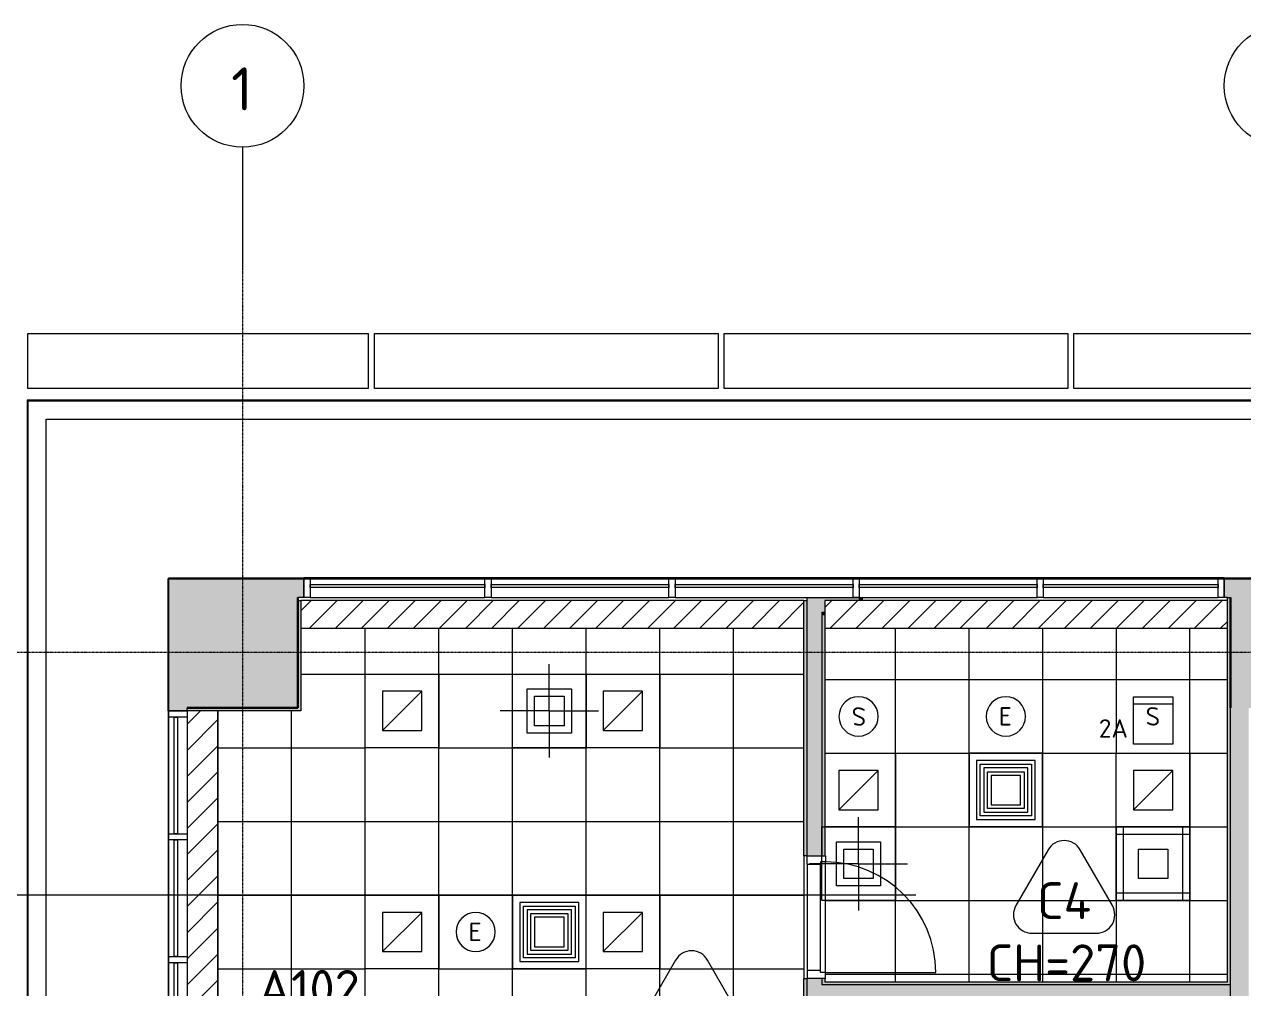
# Model space of a CAD drawing. Header units: centimetres. Extents: x -391356 to -382095, y -768 to 204275.
# Drawn here: x -390589 to -389595, y 203490 to 204275 of the extents above; entities that cross this region are included whole.
import ezdxf

# ---------------------------------------------------------------- set-up
doc = ezdxf.new("R2010")
doc.units = ezdxf.units.CM
doc.linetypes.add('虛線圓點 3_16_', pattern=[0.79375, 0.47625, -0.15875, 0, -0.15875])
for name, color, linetype, lineweight in [('一般標註', 7, 'Continuous', 5), ('共用邊緣', 7, 'Continuous', 5), ('天花板', 7, 'Continuous', 5), ('天花板標籤', 7, 'Continuous', 5), ('房間標籤', 7, 'Continuous', 5), ('柱線', 7, 'Continuous', 5), ('柱線-1', 7, '虛線圓點 3_16_', 5), ('構架_豎框', 7, 'Continuous', 5), ('樓板', 7, 'Continuous', 5), ('燈具', 7, 'Continuous', 5), ('牆', 7, 'Continuous', 5), ('空調風口', 7, 'Continuous', 5), ('結構柱-2', 7, 'Continuous', 30), ('線', 7, 'Continuous', 5), ('表面樣式', 7, 'Continuous', 5)]:
    doc.layers.add(name, color=color, linetype=linetype, lineweight=lineweight)
for name, color, linetype, lineweight, true_color in [('塗層 2 _5_-1', 7, 'Continuous', 5, 0xaaaaaa), ('帷幕板-1', 7, 'Continuous', 5, 0xeaeaea), ('帷幕牆豎框-1', 7, 'Continuous', 5, 0xeaeaea), ('建立開口', 9, 'Continuous', 5, 0x808080), ('牆-1', 7, 'Continuous', 5, 0xe4e4e4), ('結構 _1_-1', 7, 'Continuous', 9, 0xaaaaaa), ('結構柱-1', 7, 'Continuous', 5, 0xeaeaea), ('詳圖項目-3', 11, 'Continuous', 15, 0xffaaaa), ('門-1', 7, 'Continuous', 5, 0xaaaaaa), ('門-2', 7, 'Continuous', 5, 0xd4d4d4)]:
    doc.layers.add(name, color=color, linetype=linetype, lineweight=lineweight, true_color=true_color)
doc.styles.add('ISOCPEUR', font='isocpeur.ttf', dxfattribs={"height": 15})
doc.styles.add('ISOCPEUR_1', font='isocpeur.ttf', dxfattribs={"height": 35})
doc.styles.add('ISOCPEUR_2', font='isocpeur.ttf', dxfattribs={"height": 30})
pattern_1 = [(45, (0, 0), (-10.6066017, 10.6066017), [])]

# ---------------------------------------------------------------- blocks, each defined once
blk = doc.blocks.new('System Panel - 帷幕玻璃-2950901-一層天花平面圖')
at = {"layer": '帷幕板-1'}
for p, q in [((-71.25, 8), (-71.25, 10.6)), ((-71.25, 10.6), (71.25, 10.6)), ((71.25, 10.6), (71.25, 8)), ((71.25, 8), (-71.25, 8))]:
    blk.add_line(p, q, dxfattribs=at)
blk = doc.blocks.new('Rectangular Mullion - 50x150_E-2999903-一層天花平面圖')
at = {"layer": '帷幕牆豎框-1'}
for p, q in [((-389758.31, 203823.16), (-389615.81, 203823.16)), ((-389758.31, 203808.16), (-389615.81, 203808.16))]:
    blk.add_line(p, q, dxfattribs=at)
blk = doc.blocks.new('Rectangular Mullion - 50x150_E-2950701-一層天花平面圖')
at = {"layer": '帷幕牆豎框-1'}
for p, q in [((0, 0), (-5, 0)), ((-5, 0), (-5, -15)), ((0, -15), (0, 0)), ((-5, -15), (0, -15))]:
    blk.add_line(p, q, dxfattribs=at)
blk = doc.blocks.new('Rectangular Mullion - 50x150_E-2950702-一層天花平面圖')
at = {"layer": '帷幕牆豎框-1'}
for p, q in [((-5, 0), (0, 0)), ((-5, -15), (-5, 0)), ((0, 0), (0, -15)), ((0, -15), (-5, -15))]:
    blk.add_line(p, q, dxfattribs=at)
blk = doc.blocks.new('System Panel - 帷幕玻璃-2950902-一層天花平面圖')
at = {"layer": '帷幕板-1'}
for p, q in [((-72.5, 8), (-72.5, 10.6)), ((-72.5, 10.6), (72.5, 10.6)), ((72.5, 10.6), (72.5, 8)), ((72.5, 8), (-72.5, 8))]:
    blk.add_line(p, q, dxfattribs=at)
blk = doc.blocks.new('Rectangular Mullion - 50x150_E-1835049-一層天花平面圖')
at = {"layer": '帷幕牆豎框-1'}
for p, q in [((-390355.81, 203823.16), (-390213.31, 203823.16)), ((-390355.81, 203808.16), (-390213.31, 203808.16))]:
    blk.add_line(p, q, dxfattribs=at)
blk = doc.blocks.new('Rectangular Mullion - 50x150_E-1731089-一層天花平面圖')
at = {"layer": '帷幕牆豎框-1'}
for p, q in [((-390208.31, 203823.16), (-390063.31, 203823.16)), ((-390208.31, 203808.16), (-390063.31, 203808.16))]:
    blk.add_line(p, q, dxfattribs=at)
blk = doc.blocks.new('Rectangular Mullion - 50x150_E-V1-一層天花平面圖')
at = {"layer": '帷幕牆豎框-1'}
for p, q in [((-390058.31, 203823.16), (-389913.31, 203823.16)), ((-390058.31, 203808.16), (-389950.81, 203808.16))]:
    blk.add_line(p, q, dxfattribs=at)
blk = doc.blocks.new('Rectangular Mullion - 50x150_E-2950698-一層天花平面圖')
at = {"layer": '帷幕牆豎框-1'}
for p, q in [((2.5, 0), (-2.5, 0)), ((-2.5, 0), (-2.5, -15)), ((2.5, -15), (2.5, 0)), ((-2.5, -15), (2.5, -15))]:
    blk.add_line(p, q, dxfattribs=at)
blk = doc.blocks.new('Rectangular Mullion - 50x150_E-V2-一層天花平面圖')
at = {"layer": '帷幕牆豎框-1'}
for p, q in [((-389908.31, 203823.16), (-389763.31, 203823.16)), ((-389905.81, 203808.16), (-389763.31, 203808.16))]:
    blk.add_line(p, q, dxfattribs=at)
blk = doc.blocks.new('Rectangular Mullion - 50x150_E-4254847-一層天花平面圖')
at = {"layer": '帷幕牆豎框-1'}
blk.add_line((-390470.81, 203615.66), (-390470.81, 203710.66), dxfattribs=at)
blk = doc.blocks.new('Rectangular Mullion - 50x150_E-V3-一層天花平面圖')
at = {"layer": '帷幕牆豎框-1'}
for p, q in [((-5, 0), (-5, -15)), ((0, -15), (0, 0)), ((-5, -15), (0, -15))]:
    blk.add_line(p, q, dxfattribs=at)
blk = doc.blocks.new('通用門_單開 - DW1_H230xW100-2780541-一層天花平面圖')
at = {"layer": '構架_豎框'}
for p, q in [((-50, 12), (-50, 27)), ((-43, 27), (-50, 27)), ((-43, 27), (-43, 16)), ((43, 27), (-43, 27)), ((43, 16), (43, 27)), ((43, 27), (50, 27)), ((50, 27), (50, 12)), ((-50, 12), (-45, 12)), ((-45, 16), (-43, 16)), ((-45, 12), (-45, 16)), ((-45, 12), (45, 12)), ((-43, 16), (43, 16)), ((45, 16), (43, 16)), ((45, 12), (45, 16)), ((50, 12), (45, 12))]:
    blk.add_line(p, q, dxfattribs=at)
blk = doc.blocks.new('G_門扇_玻璃門 - 10-3664493-一層天花平面圖')
at = {"layer": '建立開口'}
blk.add_line((0, -4), (0, -94), dxfattribs=at)
blk.add_arc((0, -4), 90, 270, 0, dxfattribs=at)
blk = doc.blocks.new('L5 方型T-bar遮罩燈 - L5 方型T-bar遮罩燈-2232849-一層天花平面圖')
at = {"layer": '燈具'}
for p, q in [((30, 30), (-30, 30)), ((-30, 30), (-30, -30)), ((30, -30), (30, 30)), ((-16, 16), (16, -16)), ((-16, -16), (-16, 16)), ((-16, 16), (16, 16)), ((16, 16), (16, -16)), ((16, -16), (-16, -16)), ((-30, -30), (30, -30))]:
    blk.add_line(p, q, dxfattribs=at)
blk = doc.blocks.new('L5 方型T-bar遮罩燈 - L5 方型T-bar遮罩燈-V11-一層天花平面圖')
at = {"layer": '燈具'}
for p, q in [((30, 30), (-27.5, 30)), ((30, -30), (30, 30)), ((-16, 16), (16, -16)), ((-16, -16), (-16, 16)), ((-16, 16), (16, 16)), ((16, 16), (16, -16)), ((16, -16), (-16, -16)), ((-27.5, -30), (30, -30))]:
    blk.add_line(p, q, dxfattribs=at)
blk = doc.blocks.new('System Panel - 帷幕玻璃-4254856-一層天花平面圖')
at = {"layer": '帷幕板-1'}
for p, q in [((-47.5, 8), (-47.5, 10.6)), ((-47.5, 10.6), (47.5, 10.6)), ((47.5, 10.6), (47.5, 8)), ((47.5, 8), (-47.5, 8))]:
    blk.add_line(p, q, dxfattribs=at)
blk = doc.blocks.new('Rectangular Mullion - 50x150_E-V5-一層天花平面圖')
at = {"layer": '帷幕牆豎框-1'}
for p, q in [((-2.5, 0), (-2.5, -15)), ((2.5, -15), (2.5, 0)), ((-2.5, -15), (2.5, -15))]:
    blk.add_line(p, q, dxfattribs=at)
blk = doc.blocks.new('AC_明架方形出風口 - 出風口-4030380-一層天花平面圖')
at = {"layer": '空調風口'}
for p, q in [((-30, -30), (-30, 30)), ((-30, 30), (30, 30)), ((-30, -30), (-30, 30)), ((-30, 30), (30, 30)), ((-24, 24), (-24, -24)), ((24, 24), (-24, 24)), ((-21, -21), (-21, 21)), ((-21, 21), (21, 21)), ((21, 21), (21, -21)), ((24, -24), (24, 24)), ((-18, 18), (-18, -18)), ((18, 18), (-18, 18)), ((-15, -15), (-15, 15)), ((-15, 15), (15, 15)), ((-12, 12), (-12, -12)), ((12, 12), (-12, 12)), ((12, -12), (12, 12)), ((15, 15), (15, -15)), ((18, -18), (18, 18)), ((-18, -18), (18, -18)), ((15, -15), (-15, -15)), ((-12, -12), (12, -12)), ((-24, -24), (24, -24)), ((21, -21), (-21, -21)), ((30, -30), (-30, -30)), ((30, -30), (-30, -30))]:
    blk.add_line(p, q, dxfattribs=at)
blk = doc.blocks.new('AC_明架方形出風口 - 出風口-V38-一層天花平面圖')
at = {"layer": '空調風口'}
for p, q in [((-30, -30), (-30, 30)), ((-30, 30), (30, 30)), ((-30, -30), (-30, 30)), ((-30, 30), (30, 30)), ((30, 30), (30, -30)), ((30, 30), (30, -30)), ((-24, 24), (-24, -24)), ((24, 24), (-24, 24)), ((-21, -21), (-21, 21)), ((-21, 21), (21, 21)), ((21, 21), (21, -21)), ((24, -24), (24, 24)), ((-18, 18), (-18, -18)), ((18, 18), (-18, 18)), ((-15, -15), (-15, 15)), ((-15, 15), (15, 15)), ((-12, 12), (-12, -12)), ((12, 12), (-12, 12)), ((12, -12), (12, 12)), ((15, 15), (15, -15)), ((18, -18), (18, 18)), ((-18, -18), (18, -18)), ((15, -15), (-15, -15)), ((-12, -12), (12, -12)), ((-24, -24), (24, -24)), ((21, -21), (-21, -21)), ((30, -30), (-30, -30)), ((30, -30), (-30, -30))]:
    blk.add_line(p, q, dxfattribs=at)
blk = doc.blocks.new('柱線 - 柱心線標頭-214972-一層天花平面圖')
at = {"layer": '柱線'}
blk.add_circle((0, 0), 0.5, dxfattribs=at)
blk = doc.blocks.new('TAG_Ceiling - 天花標籤_有標高程_-1160456-一層天花平面圖')
at = {"layer": '天花板標籤'}
for p, q in [((-0.1299, 0.68), (-0.3926, 0.225)), ((0.3926, 0.225), (0.1299, 0.68)), ((-0.2627, 0), (0.2627, 0))]:
    blk.add_line(p, q, dxfattribs=at)
for centre, start, end in [((0, 0.605), 30, 150), ((-0.2627, 0.15), 150, 270), ((0.2627, 0.15), 270, 30)]:
    blk.add_arc(centre, 0.15, start, end, dxfattribs=at)

msp = doc.modelspace()

# ---------------------------------------------------------------- hatches: boundary and pattern name
at = {"layer": '牆-1'}
for points in [[(-390470.81, 203718.16), (-390470.81, 203823.41), (-390471.31, 203823.41), (-390471.31, 203718.16)], [(-390455.81, 203715.66), (-390455.81, 203808.16), (-390470.81, 203808.16), (-390470.81, 203715.66)], [(-389936.31, 203796.16), (-389936.31, 203805.66), (-389908.31, 203805.66), (-389908.31, 203808.16), (-389938.81, 203808.16), (-389938.81, 203796.16), (-389938.65, 203796.16)], [(-389905.81, 203805.66), (-389905.81, 203808.16), (-389908.31, 203808.16), (-389908.31, 203805.66)], [(-389605.81, 203495.16), (-389605.81, 203808.16), (-389608.31, 203808.16), (-389608.31, 203495.16), (-389606.31, 203495.16)], [(-390365.81, 203718.16), (-390363.31, 203718.23), (-390363.31, 203805.66), (-390365.81, 203805.66), (-390365.81, 203718.86)], [(-389938.65, 203793.66), (-389936.31, 203793.66), (-389936.31, 203796.16), (-389938.81, 203796.16), (-389938.78, 203793.66)], [(-390430.81, 203715.66), (-390363.31, 203715.66), (-390363.31, 203718.16), (-390455.81, 203718.16), (-390455.81, 203715.66), (-390435.81, 203715.66)], [(-389590.81, 202793.16), (-389590.81, 203718.16), (-389605.81, 203718.16), (-389605.81, 202793.16)], [(-389613.31, 203480.66), (-389605.81, 203480.66), (-389605.81, 203492.66), (-389938.81, 203492.66), (-389938.81, 203480.66), (-389638.81, 203480.66)], [(-389609.73, 203492.66), (-389605.81, 203492.66), (-389605.81, 203495.16), (-389936.31, 203495.16), (-389936.31, 203492.66), (-389674.05, 203492.66)]]:
    msp.add_hatch(color=256, dxfattribs=at).paths.add_polyline_path(points)
h = msp.add_hatch(color=256, dxfattribs=at)
h.paths.add_polyline_path([(-387750.81, 203823.66), (-387750.31, 203823.66), (-387750.31, 203824.16), (-387865.81, 203824.16), (-387865.81, 203823.66), (-387764.2, 203823.66)])
h.paths.add_polyline_path([(-390455.81, 203823.66), (-390360.81, 203823.66), (-390360.81, 203824.16), (-390470.81, 203824.16), (-390470.81, 203823.66)])
h.paths.add_polyline_path([(-389590.81, 203823.66), (-389460.31, 203823.66), (-389460.31, 203824.16), (-389610.81, 203824.16), (-389610.81, 203823.66), (-389605.81, 203823.66)])
h.paths.add_polyline_path([(-388095.09, 203823.66), (-387970.81, 203823.66), (-387970.81, 203824.16), (-388408.31, 203824.16), (-388408.31, 203823.66), (-388122.37, 203823.66)])
h.paths.add_polyline_path([(-388608.31, 203823.66), (-388608.31, 203824.16), (-388710.31, 203824.16), (-388710.31, 203823.66), (-388615.81, 203823.66)])
h = msp.add_hatch(color=256, dxfattribs=at)
h.paths.add_polyline_path([(-387764.26, 203808.16), (-387750.81, 203808.16), (-387750.81, 203823.16), (-387865.81, 203823.16), (-387865.81, 203808.16), (-387765.81, 203808.16)])
h.paths.add_polyline_path([(-388705.81, 203808.16), (-388608.31, 203808.16), (-388608.31, 203823.16), (-388710.31, 203823.16), (-388710.31, 203808.16), (-388708.31, 203808.16)])
h.paths.add_polyline_path([(-390455.81, 203808.16), (-390360.81, 203808.16), (-390360.81, 203823.16), (-390470.81, 203823.16), (-390470.81, 203808.16)])
h.paths.add_polyline_path([(-389590.81, 203808.16), (-389460.31, 203808.16), (-389460.31, 203823.16), (-389610.81, 203823.16), (-389610.81, 203808.16), (-389605.81, 203808.16)])
h.paths.add_polyline_path([(-388122.37, 203808.16), (-387965.81, 203808.16), (-387965.81, 203823.16), (-388408.31, 203823.16), (-388408.31, 203808.16), (-388125.64, 203808.16)])
h = msp.add_hatch(color=256, dxfattribs=at)
h.paths.add_polyline_path([(-389950.81, 203201.21), (-389938.81, 203201.21), (-389938.81, 203209.21), (-389950.81, 203209.21), (-389950.81, 203205.45)])
h.paths.add_polyline_path([(-389938.81, 203309.21), (-389938.81, 203497.66), (-389950.81, 203497.66), (-389950.81, 203309.21), (-389939.81, 203309.21)])
h.paths.add_polyline_path([(-389938.81, 203597.66), (-389938.81, 203808.16), (-389950.81, 203808.16), (-389950.81, 203597.66), (-389939.81, 203597.66)])
h = msp.add_hatch(color=256, dxfattribs=at)
h.paths.add_polyline_path([(-389952.06, 202989.16), (-389950.81, 202989.16), (-389950.81, 203084.21), (-389953.31, 203084.21), (-389953.31, 202989.16)])
h.paths.add_polyline_path([(-389953.31, 203184.21), (-389950.81, 203184.21), (-389950.81, 203209.21), (-389953.31, 203209.21), (-389953.31, 203185.35)])
h.paths.add_polyline_path([(-389953.31, 203309.21), (-389950.81, 203309.21), (-389950.81, 203497.66), (-389953.31, 203497.66), (-389953.31, 203345.47)])
h.paths.add_polyline_path([(-389953.31, 203597.66), (-389950.81, 203597.66), (-389950.81, 203805.66), (-389953.31, 203805.66), (-389953.31, 203625.51)])
h = msp.add_hatch(color=256, dxfattribs=at)
h.paths.add_polyline_path([(-389938.81, 203492.66), (-389936.31, 203492.66), (-389936.31, 203497.66), (-389938.81, 203497.66)])
h.paths.add_polyline_path([(-389937.56, 203597.66), (-389936.31, 203597.66), (-389936.31, 203793.66), (-389938.81, 203793.66), (-389938.81, 203597.66)])
h = msp.add_hatch(color=256, dxfattribs=at)
h.paths.add_polyline_path([(-390471.31, 200702.4), (-390470.81, 200702.4), (-390470.81, 200810.66), (-390471.31, 200810.66), (-390471.31, 200702.66)])
h.paths.add_polyline_path([(-390471.31, 201715.66), (-390470.81, 201715.66), (-390470.81, 201808.16), (-390471.31, 201808.16), (-390471.31, 201718.16)])
h.paths.add_polyline_path([(-390471.31, 202702.41), (-390470.81, 202702.41), (-390470.81, 202810.66), (-390471.31, 202810.66), (-390471.31, 202702.41)])
h.paths.add_polyline_path([(-390471.31, 203715.66), (-390470.81, 203715.66), (-390470.81, 203718.16), (-390471.31, 203718.16), (-390471.31, 203716.91)])
at = {"layer": '結構柱-1'}
for points in [[(-390365.81, 203718.16), (-390365.81, 203808.16), (-390455.81, 203808.16), (-390455.81, 203718.16), (-390385.81, 203718.16)], [(-389515.81, 203718.16), (-389515.81, 203808.16), (-389605.81, 203808.16), (-389605.81, 203718.16), (-389525.81, 203718.16)]]:
    msp.add_hatch(color=256, dxfattribs=at).paths.add_polyline_path(points)
at = {"layer": '表面樣式'}
h = msp.add_hatch(dxfattribs=at)
h.set_pattern_fill('FP_7', color=256, style=0, pattern_type=2)
h.set_pattern_definition([(90, (-390070.807, 203265.66), (60, -4e-15), []), (0, (-390070.807, 203265.66), (0, -60), [])])
h.paths.add_polyline_path([(-389912.89, 202720.66), (-389608.31, 202720.66), (-389608.31, 202986.66), (-389953.31, 202986.66), (-389953.31, 203783.16), (-390363.31, 203783.16), (-390363.31, 203715.66), (-390430.81, 203715.66), (-390430.81, 202810.66), (-390363.31, 202810.66), (-390363.31, 202720.66), (-390228.31, 202720.66), (-390228.31, 202721.16), (-390043.31, 202721.16), (-390043.31, 202720.66), (-389955.81, 202720.66)])
h.paths.add_polyline_path([(-389950.81, 202785.66), (-389950.81, 202845.66), (-389890.81, 202845.66), (-389890.81, 202785.66), (-389912.89, 202785.66)])
h.paths.add_polyline_path([(-389710.81, 202785.66), (-389770.81, 202785.66), (-389770.81, 202845.66), (-389710.81, 202845.66), (-389710.81, 202788.16)])
h.paths.add_polyline_path([(-390310.81, 202785.66), (-390310.81, 202845.66), (-390250.81, 202845.66), (-390250.81, 202785.66), (-390270.99, 202785.66)])
h.paths.add_polyline_path([(-390070.81, 202785.66), (-390130.81, 202785.66), (-390130.81, 202845.66), (-390070.81, 202845.66), (-390070.81, 202788.16)])
h.paths.add_polyline_path([(-389912.89, 202853.01), (-389936.81, 202853.01), (-389936.81, 202891.54), (-389904.81, 202891.54), (-389904.81, 202853.01), (-389912.47, 202853.01)])
h.paths.add_polyline_path([(-389740.81, 202859.66), (-389741.64, 202859.69), (-389743.31, 202859.86), (-389746.15, 202860.58), (-389748.76, 202861.79), (-389750.21, 202862.72), (-389751.2, 202863.5), (-389752.97, 202865.27), (-389754.23, 202866.95), (-389754.87, 202868.03), (-389755.59, 202869.54), (-389756.15, 202871.12), (-389756.67, 202873.57), (-389756.8, 202876.08), (-389756.5, 202878.74), (-389756.15, 202880.21), (-389755.59, 202881.79), (-389754.23, 202884.38), (-389752.97, 202886.05), (-389752.41, 202886.68), (-389750.21, 202888.61), (-389748.07, 202889.92), (-389746.15, 202890.75), (-389744.95, 202891.12), (-389743.31, 202891.47), (-389740.81, 202891.66), (-389739.97, 202891.64), (-389738.3, 202891.47), (-389735.47, 202890.75), (-389733.17, 202889.72), (-389731.4, 202888.61), (-389730.42, 202887.83), (-389728.64, 202886.05), (-389727.01, 202883.75), (-389726.75, 202883.3), (-389726.02, 202881.79), (-389725.47, 202880.21), (-389724.94, 202877.75), (-389724.81, 202875.24), (-389725.07, 202872.75), (-389725.47, 202871.12), (-389726.02, 202869.54), (-389727.39, 202866.95), (-389728.64, 202865.27), (-389729.2, 202864.65), (-389731.4, 202862.72), (-389733.54, 202861.41), (-389735.47, 202860.58), (-389736.67, 202860.21), (-389738.3, 202859.86), (-389739.97, 202859.69)])
h.paths.add_polyline_path([(-390310.81, 202965.66), (-390310.81, 203025.66), (-390250.81, 203025.66), (-390250.81, 202965.66), (-390270.99, 202965.66)])
h.paths.add_polyline_path([(-390070.81, 202965.66), (-390190.81, 202965.66), (-390190.81, 203025.66), (-390070.81, 203025.66), (-390070.81, 202972.08)])
h.paths.add_polyline_path([(-390130.78, 203145.63), (-390190.78, 203145.66), (-390190.78, 203205.63), (-390070.81, 203205.66), (-390070.81, 203145.66), (-390130.78, 203145.66)])
h.paths.add_polyline_path([(-390310.81, 203145.66), (-390310.81, 203205.66), (-390250.81, 203205.63), (-390250.81, 203145.66), (-390270.99, 203145.66)])
h.paths.add_polyline_path([(-390220.06, 203159.66), (-390220.89, 203159.68), (-390222.56, 203159.86), (-390225.4, 203160.58), (-390228.18, 203161.88), (-390229.46, 203162.72), (-390230.45, 203163.49), (-390232.37, 203165.46), (-390233.48, 203166.95), (-390234.12, 203168.03), (-390234.84, 203169.54), (-390235.4, 203171.12), (-390235.92, 203173.57), (-390236.05, 203176.08), (-390235.79, 203178.58), (-390235.4, 203180.21), (-390234.68, 203182.12), (-390233.48, 203184.38), (-390232.22, 203186.05), (-390231.43, 203186.9), (-390229.46, 203188.61), (-390227.32, 203189.92), (-390225.4, 203190.74), (-390224.2, 203191.12), (-390222.56, 203191.46), (-390220.06, 203191.66), (-390219.22, 203191.64), (-390217.55, 203191.46), (-390214.72, 203190.74), (-390212.09, 203189.53), (-390210.44, 203188.44), (-390209.67, 203187.83), (-390207.74, 203185.86), (-390206.3, 203183.8), (-390205.57, 203182.4), (-390205.27, 203181.78), (-390204.72, 203180.21), (-390204.19, 203177.75), (-390204.06, 203175.24), (-390204.32, 203172.75), (-390204.72, 203171.12), (-390205.57, 203168.92), (-390206.64, 203166.95), (-390207.89, 203165.27), (-390208.82, 203164.29), (-390210.65, 203162.72), (-390212.79, 203161.4), (-390214.72, 203160.58), (-390215.92, 203160.21), (-390217.55, 203159.86), (-390219.22, 203159.68)])
h.paths.add_polyline_path([(-390125.92, 203325.66), (-390190.81, 203325.66), (-390190.81, 203385.66), (-390070.81, 203385.66), (-390070.81, 203325.66)])
h.paths.add_polyline_path([(-390274.58, 203325.66), (-390310.81, 203325.66), (-390310.81, 203385.66), (-390250.81, 203385.66), (-390250.81, 203325.66), (-390270.99, 203325.66)])
h.paths.add_polyline_path([(-390204.81, 203333.01), (-390236.81, 203333.01), (-390236.81, 203371.54), (-390204.81, 203371.54), (-390204.81, 203345.47)])
h.paths.add_polyline_path([(-390070.81, 203505.66), (-390190.81, 203505.66), (-390190.81, 203565.66), (-390070.81, 203565.66), (-390070.81, 203532.16)])
h.paths.add_polyline_path([(-390270.99, 203505.66), (-390310.81, 203505.66), (-390310.81, 203565.66), (-390250.81, 203565.66), (-390250.81, 203505.66)])
h.paths.add_polyline_path([(-390220.84, 203519.67), (-390221.68, 203519.69), (-390223.34, 203519.86), (-390226.18, 203520.58), (-390228.47, 203521.6), (-390230.24, 203522.72), (-390231.23, 203523.5), (-390233.01, 203525.27), (-390234.26, 203526.95), (-390234.9, 203528.03), (-390235.62, 203529.54), (-390236.43, 203532.16), (-390236.7, 203533.58), (-390236.83, 203536.08), (-390236.57, 203538.58), (-390236.18, 203540.21), (-390235.62, 203541.79), (-390234.26, 203544.38), (-390233.01, 203546.06), (-390232.45, 203546.68), (-390230.24, 203548.61), (-390228.1, 203549.92), (-390226.18, 203550.75), (-390224.98, 203551.12), (-390223.34, 203551.47), (-390220.84, 203551.67), (-390220, 203551.64), (-390218.34, 203551.47), (-390215.5, 203550.75), (-390213.2, 203549.73), (-390211.31, 203548.52), (-390210.45, 203547.83), (-390208.67, 203546.06), (-390207.42, 203544.38), (-390206.78, 203543.3), (-390206.06, 203541.79), (-390205.5, 203540.21), (-390204.98, 203537.75), (-390204.85, 203535.25), (-390205.11, 203532.75), (-390205.5, 203531.12), (-390206.06, 203529.54), (-390207.42, 203526.95), (-390208.67, 203525.27), (-390209.23, 203524.65), (-390211.43, 203522.72), (-390213.58, 203521.41), (-390215.5, 203520.58), (-390216.7, 203520.21), (-390218.34, 203519.86), (-390220, 203519.69)])
h.paths.add_polyline_path([(-390270.99, 203685.66), (-390310.81, 203685.66), (-390310.81, 203745.66), (-390250.81, 203745.66), (-390250.81, 203685.66)])
h.paths.add_polyline_path([(-390130.81, 203685.66), (-390130.81, 203745.66), (-390070.81, 203745.66), (-390070.81, 203685.66)])
h = msp.add_hatch(dxfattribs=at)
h.set_pattern_fill('FP_6', color=256, style=0, pattern_type=2)
h.set_pattern_definition([(0, (-389818.807, 203561.21), (0, -60), []), (270, (-389818.807, 203561.21), (-60, -4e-15), [])])
h.paths.add_polyline_path([(-389695.77, 203203.71), (-389608.31, 203203.71), (-389608.31, 203478.16), (-389936.31, 203478.16), (-389936.31, 203381.21), (-389878.81, 203381.21), (-389878.81, 203321.21), (-389936.31, 203321.21), (-389936.31, 203309.21), (-389935.81, 203309.21), (-389935.81, 203209.21), (-389936.31, 203209.21), (-389936.31, 203203.71), (-389736.54, 203203.71)])
h.paths.add_polyline_path([(-389638.81, 203321.21), (-389698.81, 203321.21), (-389698.81, 203381.21), (-389638.81, 203381.21), (-389638.81, 203345.47)])
h.paths.add_polyline_path([(-389758.81, 203321.21), (-389818.81, 203321.21), (-389818.81, 203381.21), (-389758.81, 203381.21), (-389758.81, 203345.47)])
h.paths.add_polyline_path([(-389684.81, 203388.56), (-389684.81, 203427.09), (-389652.81, 203427.09), (-389652.81, 203388.56), (-389674.15, 203388.56)])
h.paths.add_polyline_path([(-389788.81, 203395.21), (-389789.64, 203395.23), (-389791.31, 203395.41), (-389794.15, 203396.13), (-389796.44, 203397.15), (-389798.21, 203398.27), (-389799.2, 203399.04), (-389800.97, 203400.82), (-389802.23, 203402.5), (-389802.87, 203403.58), (-389803.59, 203405.09), (-389804.15, 203406.67), (-389804.67, 203409.12), (-389804.8, 203411.63), (-389804.54, 203414.13), (-389804.15, 203415.76), (-389803.59, 203417.33), (-389802.23, 203419.93), (-389800.97, 203421.6), (-389800.41, 203422.22), (-389798.21, 203424.16), (-389796.07, 203425.47), (-389793.52, 203426.49), (-389792.95, 203426.67), (-389791.31, 203427.01), (-389788.81, 203427.21), (-389787.97, 203427.19), (-389786.3, 203427.01), (-389783.47, 203426.29), (-389781.17, 203425.27), (-389779.4, 203424.16), (-389778.42, 203423.38), (-389776.64, 203421.6), (-389775.39, 203419.93), (-389774.75, 203418.85), (-389774.02, 203417.33), (-389773.4, 203415.48), (-389772.94, 203413.3), (-389772.81, 203410.79), (-389773.07, 203408.3), (-389773.47, 203406.67), (-389774.02, 203405.09), (-389775.39, 203402.5), (-389776.64, 203400.82), (-389777.2, 203400.2), (-389779.4, 203398.27), (-389781.54, 203396.95), (-389783.47, 203396.13), (-389785, 203395.68), (-389786.3, 203395.41), (-389787.97, 203395.23)])
h.paths.add_polyline_path([(-389908.81, 203395.21), (-389910.81, 203395.36), (-389911.31, 203395.41), (-389914.15, 203396.13), (-389916.85, 203397.38), (-389918.21, 203398.27), (-389919.2, 203399.04), (-389921.12, 203401.01), (-389922.23, 203402.5), (-389923.36, 203404.61), (-389923.76, 203405.58), (-389924.15, 203406.67), (-389924.67, 203409.12), (-389924.8, 203411.63), (-389924.54, 203414.13), (-389924.15, 203415.76), (-389923.59, 203417.33), (-389922.23, 203419.93), (-389920.97, 203421.6), (-389919.75, 203422.85), (-389918.21, 203424.16), (-389916.07, 203425.47), (-389913.88, 203426.37), (-389912.89, 203426.68), (-389910.81, 203427.07), (-389908.81, 203427.21), (-389906.76, 203427.06), (-389906.3, 203427.01), (-389903.47, 203426.29), (-389901.17, 203425.27), (-389899.4, 203424.16), (-389898.42, 203423.38), (-389896.64, 203421.6), (-389895.39, 203419.93), (-389894.75, 203418.85), (-389894.02, 203417.33), (-389893.4, 203415.48), (-389892.94, 203413.27), (-389892.81, 203410.79), (-389893.07, 203408.3), (-389893.47, 203406.67), (-389894.25, 203404.61), (-389895.39, 203402.5), (-389896.64, 203400.82), (-389897.5, 203399.91), (-389899.4, 203398.27), (-389901.59, 203396.93), (-389903.47, 203396.13), (-389904.67, 203395.76), (-389906.3, 203395.41), (-389907.97, 203395.23)])
h.paths.add_polyline_path([(-389673.51, 203495.16), (-389608.31, 203495.16), (-389608.31, 203783.16), (-389936.31, 203783.16), (-389936.31, 203681.21), (-389878.81, 203681.21), (-389878.81, 203621.21), (-389936.31, 203621.21), (-389936.31, 203597.66), (-389935.81, 203597.66), (-389935.81, 203497.66), (-389936.31, 203497.66), (-389936.31, 203495.16), (-389674.15, 203495.16)])
h.paths.add_polyline_path([(-389818.81, 203621.21), (-389818.81, 203681.21), (-389758.81, 203681.21), (-389758.81, 203621.21), (-389793.52, 203621.21)])
h.paths.add_polyline_path([(-389646.24, 203621.21), (-389698.81, 203621.21), (-389698.81, 203681.21), (-389638.81, 203681.21), (-389638.81, 203621.21)])
h.paths.add_polyline_path([(-389684.81, 203688.56), (-389684.81, 203727.09), (-389652.81, 203727.09), (-389652.81, 203688.56), (-389674.15, 203688.56)])
h.paths.add_polyline_path([(-389788.81, 203695.21), (-389789.64, 203695.23), (-389791.84, 203695.52), (-389794.15, 203696.13), (-389796.44, 203697.15), (-389798.21, 203698.27), (-389799.2, 203699.04), (-389800.97, 203700.82), (-389802.23, 203702.5), (-389802.87, 203703.58), (-389803.59, 203705.09), (-389804.22, 203706.95), (-389804.67, 203709.12), (-389804.8, 203711.63), (-389804.54, 203714.13), (-389804.15, 203715.76), (-389803.59, 203717.33), (-389802.23, 203719.93), (-389800.97, 203721.6), (-389800.41, 203722.22), (-389798.21, 203724.16), (-389796.07, 203725.47), (-389793.52, 203726.49), (-389792.95, 203726.67), (-389790.62, 203727.09), (-389788.81, 203727.21), (-389786.99, 203727.09), (-389786.3, 203727.01), (-389783.47, 203726.29), (-389781.17, 203725.27), (-389779.4, 203724.16), (-389778.42, 203723.38), (-389776.64, 203721.6), (-389775.39, 203719.93), (-389774.75, 203718.85), (-389774.02, 203717.33), (-389773.47, 203715.76), (-389772.94, 203713.3), (-389772.81, 203710.79), (-389773.07, 203708.3), (-389773.47, 203706.67), (-389774.02, 203705.09), (-389775.39, 203702.5), (-389776.64, 203700.82), (-389777.2, 203700.2), (-389779.4, 203698.27), (-389781.54, 203696.95), (-389783.47, 203696.13), (-389785.78, 203695.52), (-389786.3, 203695.41), (-389787.97, 203695.23)])
h.paths.add_polyline_path([(-389908.81, 203695.21), (-389910.81, 203695.36), (-389911.84, 203695.52), (-389914.15, 203696.13), (-389916.85, 203697.38), (-389918.21, 203698.27), (-389919.2, 203699.04), (-389921.12, 203701.01), (-389922.23, 203702.5), (-389923.36, 203704.61), (-389923.76, 203705.58), (-389924.15, 203706.67), (-389924.67, 203709.12), (-389924.8, 203711.63), (-389924.54, 203714.13), (-389924.15, 203715.76), (-389923.59, 203717.33), (-389922.23, 203719.93), (-389920.97, 203721.6), (-389919.71, 203722.89), (-389918.21, 203724.16), (-389916.04, 203725.48), (-389913.79, 203726.41), (-389912.47, 203726.77), (-389910.81, 203727.07), (-389908.81, 203727.21), (-389906.52, 203727.04), (-389906.3, 203727.01), (-389903.47, 203726.29), (-389901.17, 203725.27), (-389899.4, 203724.16), (-389898.42, 203723.38), (-389896.64, 203721.6), (-389895.39, 203719.93), (-389894.75, 203718.85), (-389894.02, 203717.33), (-389893.47, 203715.76), (-389892.94, 203713.27), (-389892.81, 203710.79), (-389893.07, 203708.3), (-389893.47, 203706.67), (-389894.25, 203704.61), (-389895.39, 203702.5), (-389896.64, 203700.82), (-389897.97, 203699.47), (-389899.4, 203698.27), (-389901.59, 203696.93), (-389903.47, 203696.13), (-389905.78, 203695.52), (-389906.3, 203695.41), (-389907.97, 203695.23)])
at = {"layer": '詳圖項目-3'}
h = msp.add_hatch(dxfattribs=at)
h.set_pattern_fill('FP_25', color=256, style=0, pattern_type=2)
h.set_pattern_definition(pattern_1)
h.paths.add_polyline_path([(-389316.05, 203783.16), (-388708.31, 203783.16), (-388708.31, 203808.16), (-389513.15, 203808.16), (-389513.15, 203783.16), (-389322.19, 203783.16)])
h.paths.add_polyline_path([(-390032.26, 203783.16), (-389953.31, 203783.16), (-389953.31, 203805.66), (-390363.31, 203805.66), (-390363.31, 203783.16), (-390070.81, 203783.16)])
h.paths.add_polyline_path([(-389608.31, 203783.16), (-389608.31, 203805.66), (-389936.31, 203805.66), (-389936.31, 203783.16), (-389611.21, 203783.16)])
h = msp.add_hatch(dxfattribs=at)
h.set_pattern_fill('FP_25', color=256, style=0, pattern_type=2)
h.set_pattern_definition(pattern_1)
h.paths.add_polyline_path([(-390455.81, 202810.66), (-390430.81, 202810.66), (-390430.81, 203715.66), (-390455.81, 203715.66), (-390455.81, 202815.66)])

# ---------------------------------------------------------------- linework, layer by layer
at = {"layer": '一般標註'}
for p, q in [((-389684.81, 203711.21), (-389684.81, 203727.09)), ((-389684.81, 203727.09), (-389652.81, 203727.09)), ((-389652.81, 203721.21), (-389684.81, 203721.21)), ((-389652.81, 203727.09), (-389652.81, 203711.21)), ((-389684.81, 203688.56), (-389684.81, 203711.21)), ((-389652.81, 203711.21), (-389652.81, 203688.56)), ((-389652.81, 203688.56), (-389684.81, 203688.56))]:
    msp.add_line(p, q, dxfattribs=at)
for centre, start, end in [((-389908.81, 203711.21), 0, 180), ((-389788.81, 203711.21), 0, 180), ((-389908.81, 203711.21), 180, 0), ((-389788.81, 203711.21), 180, 0), ((-390220.84, 203535.67), 0, 180), ((-390220.84, 203535.67), 180, 0)]:
    msp.add_arc(centre, 16, start, end, dxfattribs=at)
at = {"layer": '共用邊緣'}
for p, q in [((-389608.31, 203808.16), (-389605.81, 203808.16)), ((-390455.81, 203715.66), (-390455.81, 203718.16))]:
    msp.add_line(p, q, dxfattribs=at)
at = {"layer": '塗層 2 _5_-1'}
for p, q in [((-390471.31, 203715.66), (-390471.31, 203823.41)), ((-390471.31, 203823.41), (-390470.81, 203823.41)), ((-390470.81, 203823.66), (-390470.81, 203824.16)), ((-390470.81, 203824.16), (-390360.81, 203824.16)), ((-390360.81, 203823.66), (-390470.81, 203823.66)), ((-390470.81, 203823.41), (-390470.81, 203823.16)), ((-390360.81, 203824.16), (-390360.81, 203823.66)), ((-389610.81, 203823.66), (-389610.81, 203824.16)), ((-389610.81, 203824.16), (-389460.31, 203824.16)), ((-389460.31, 203823.66), (-389610.81, 203823.66)), ((-389950.81, 203805.66), (-389950.81, 203808.16)), ((-389950.81, 203808.16), (-389908.31, 203808.16)), ((-390470.81, 203715.66), (-390471.31, 203715.66))]:
    msp.add_line(p, q, dxfattribs=at)
at = {"layer": '天花板'}
for p, q in [((-389758.81, 203681.21), (-389818.81, 203681.21)), ((-389818.81, 203681.21), (-389818.81, 203621.21)), ((-389758.81, 203621.21), (-389758.81, 203681.21)), ((-389818.81, 203621.21), (-389758.81, 203621.21)), ((-390130.81, 203565.66), (-390190.81, 203565.66)), ((-390190.81, 203565.66), (-390190.81, 203505.66)), ((-390190.81, 203505.66), (-390130.81, 203505.66))]:
    msp.add_line(p, q, dxfattribs=at)
at = {"layer": '房間標籤'}
msp.add_line((-389862.12, 203565.76), (-390679.4, 203565.76), dxfattribs=at)
at = {"layer": '柱線'}
msp.add_line((-390410.81, 204174.73), (-390410.81, 204074.73), dxfattribs=at)
at = {"layer": '柱線-1'}
for p, q in [((-390410.81, 204074.73), (-390410.81, 200432.09)), ((-387758.97, 203763.16), (-390618.81, 203763.16))]:
    msp.add_line(p, q, dxfattribs=at)
at = {"layer": '樓板'}
for p, q in [((-390585.81, 203978.14), (-390585.81, 204023.14)), ((-390585.81, 204023.14), (-390308.31, 204023.14)), ((-390308.31, 204023.14), (-390308.31, 203978.14)), ((-390303.31, 204023.14), (-390023.31, 204023.14)), ((-390303.31, 203978.14), (-390303.31, 204023.14)), ((-390023.31, 204023.14), (-390023.31, 203978.14)), ((-390018.31, 204023.14), (-389738.31, 204023.14)), ((-390018.31, 203978.14), (-390018.31, 204023.14)), ((-389738.31, 204023.14), (-389738.31, 203978.14)), ((-389733.31, 204023.14), (-389453.31, 204023.14)), ((-389733.31, 203978.14), (-389733.31, 204023.14)), ((-390308.31, 203978.14), (-390585.81, 203978.14)), ((-390023.31, 203978.14), (-390303.31, 203978.14)), ((-389738.31, 203978.14), (-390018.31, 203978.14)), ((-389453.31, 203978.14), (-389733.31, 203978.14))]:
    msp.add_line(p, q, dxfattribs=at)
at = {"layer": '牆'}
for p, q in [((-390586.31, 203968.66), (-390586.31, 202930.63)), ((-387750.31, 203968.66), (-390586.31, 203968.66)), ((-390585.81, 203968.16), (-390585.81, 202930.63)), ((-390585.81, 203968.16), (-387750.81, 203968.16)), ((-390570.81, 202930.63), (-390570.81, 203953.16)), ((-390570.81, 203953.16), (-387765.81, 203953.16)), ((-389610.81, 203824.16), (-390360.81, 203824.16)), ((-390360.81, 203823.66), (-389610.81, 203823.66)), ((-390471.31, 203715.66), (-390471.31, 202810.66)), ((-389953.31, 203597.66), (-389953.31, 203497.66))]:
    msp.add_line(p, q, dxfattribs=at)
at = {"layer": '結構 _1_-1'}
for p, q in [((-390470.81, 203823.16), (-390360.81, 203823.16)), ((-390470.81, 203715.66), (-390470.81, 203823.16)), ((-390360.81, 203823.16), (-390360.81, 203808.16)), ((-389610.81, 203823.16), (-389460.31, 203823.16)), ((-389610.81, 203808.16), (-389610.81, 203823.16)), ((-390360.81, 203808.16), (-390365.81, 203808.16)), ((-389908.31, 203808.16), (-389908.31, 203805.66)), ((-389908.31, 203808.16), (-389905.81, 203808.16)), ((-389905.81, 203808.16), (-389905.81, 203805.66)), ((-389608.31, 203808.16), (-389610.81, 203808.16)), ((-389608.31, 203805.66), (-389608.31, 203808.16)), ((-389605.81, 202989.16), (-389605.81, 203808.16)), ((-390365.81, 203718.16), (-390365.81, 203805.66)), ((-390365.81, 203805.66), (-390363.31, 203805.66)), ((-389953.31, 203805.66), (-389950.81, 203805.66)), ((-389950.81, 203597.66), (-389950.81, 203805.66)), ((-389938.81, 203796.16), (-389938.81, 203597.66)), ((-389938.81, 203796.16), (-389936.31, 203796.16)), ((-390363.31, 203783.16), (-390363.31, 203715.66)), ((-389953.31, 203597.66), (-389953.31, 203783.16)), ((-389936.31, 203783.16), (-389936.31, 203597.66)), ((-389608.31, 203495.16), (-389608.31, 203783.16)), ((-390455.81, 203718.16), (-390365.81, 203718.16)), ((-390455.81, 203715.66), (-390470.81, 203715.66)), ((-390363.31, 203715.66), (-390430.81, 203715.66)), ((-389950.81, 203597.66), (-389953.31, 203597.66)), ((-389953.31, 203309.21), (-389953.31, 203497.66)), ((-389953.31, 203497.66), (-389950.81, 203497.66)), ((-389950.81, 203309.21), (-389950.81, 203497.66)), ((-389938.81, 203497.66), (-389938.81, 203492.66)), ((-389605.81, 203492.66), (-389938.81, 203492.66)), ((-389936.31, 203497.66), (-389936.31, 203495.16)), ((-389936.31, 203495.16), (-389608.31, 203495.16))]:
    msp.add_line(p, q, dxfattribs=at)
at = {"layer": '結構柱-2'}
for p, q in [((-390365.81, 203808.16), (-390365.81, 203718.16)), ((-389605.81, 203718.16), (-389605.81, 203808.16)), ((-390365.81, 203718.16), (-390455.81, 203718.16))]:
    msp.add_line(p, q, dxfattribs=at)
at = {"layer": '線'}
for p, q in [((-390363.31, 203805.66), (-390363.31, 203783.16)), ((-389953.31, 203805.66), (-390363.31, 203805.66)), ((-389953.31, 203783.16), (-389953.31, 203805.66)), ((-389608.31, 203805.66), (-389936.31, 203805.66)), ((-389936.31, 203805.66), (-389936.31, 203783.16)), ((-389608.31, 203783.16), (-389608.31, 203805.66)), ((-390363.31, 203783.16), (-389953.31, 203783.16)), ((-389936.31, 203783.16), (-389608.31, 203783.16)), ((-390160.81, 203715.66), (-390160.81, 203753.66)), ((-390190.81, 203745.66), (-390130.81, 203745.66)), ((-390190.81, 203685.66), (-390190.81, 203745.66)), ((-390130.81, 203745.66), (-390130.81, 203685.66)), ((-390178.81, 203733.66), (-390142.81, 203733.66)), ((-390178.81, 203697.66), (-390178.81, 203733.66)), ((-390172.81, 203727.66), (-390148.81, 203727.66)), ((-390172.81, 203703.66), (-390172.81, 203727.66)), ((-390148.81, 203727.66), (-390148.81, 203703.66)), ((-390142.81, 203733.66), (-390142.81, 203697.66)), ((-390430.81, 203715.66), (-390455.81, 203715.66)), ((-390455.81, 203715.66), (-390455.81, 202810.66)), ((-390430.81, 202810.66), (-390430.81, 203715.66)), ((-390160.81, 203715.66), (-390200.81, 203715.66)), ((-390160.81, 203715.66), (-390120.81, 203715.66)), ((-390160.81, 203715.66), (-390160.81, 203677.66)), ((-390142.81, 203697.66), (-390178.81, 203697.66)), ((-390148.81, 203703.66), (-390172.81, 203703.66)), ((-390130.81, 203685.66), (-390190.81, 203685.66)), ((-389908.81, 203591.21), (-389908.81, 203629.21)), ((-389938.81, 203621.21), (-389878.81, 203621.21)), ((-389938.81, 203561.21), (-389938.81, 203621.21)), ((-389878.81, 203621.21), (-389878.81, 203561.21)), ((-389698.81, 203621.21), (-389638.81, 203621.21)), ((-389698.81, 203561.21), (-389698.81, 203621.21)), ((-389692.81, 203561.21), (-389692.81, 203621.21)), ((-389644.81, 203621.21), (-389644.81, 203561.21)), ((-389638.81, 203621.21), (-389638.81, 203561.21)), ((-389926.81, 203609.21), (-389890.81, 203609.21)), ((-389926.81, 203573.21), (-389926.81, 203609.21)), ((-389890.81, 203609.21), (-389890.81, 203573.21)), ((-389698.81, 203615.21), (-389638.81, 203615.21)), ((-389920.81, 203603.21), (-389896.81, 203603.21)), ((-389920.81, 203579.21), (-389920.81, 203603.21)), ((-389896.81, 203603.21), (-389896.81, 203579.21)), ((-389680.81, 203603.21), (-389656.81, 203603.21)), ((-389680.81, 203579.21), (-389680.81, 203603.21)), ((-389656.81, 203603.21), (-389656.81, 203579.21)), ((-389908.81, 203591.21), (-389948.81, 203591.21)), ((-389908.81, 203591.21), (-389868.81, 203591.21)), ((-389908.81, 203591.21), (-389908.81, 203553.21)), ((-389896.81, 203579.21), (-389920.81, 203579.21)), ((-389656.81, 203579.21), (-389680.81, 203579.21)), ((-389890.81, 203573.21), (-389926.81, 203573.21)), ((-389878.81, 203561.21), (-389938.81, 203561.21)), ((-389638.81, 203567.21), (-389698.81, 203567.21)), ((-389638.81, 203561.21), (-389698.81, 203561.21))]:
    msp.add_line(p, q, dxfattribs=at)

# ---------------------------------------------------------------- block references
at = {"layer": '天花板標籤', "xscale": 99.99999999999993, "yscale": 99.99999999999993, "zscale": 99.99999999999993}
for p in [(-389741.29, 203534.64), (-390044.88, 203444.83)]:
    msp.add_blockref('TAG_Ceiling - 天花標籤_有標高程_-1160456-一層天花平面圖', p, dxfattribs=at)
at = {"layer": '帷幕板-1'}
for name, p in [('System Panel - 帷幕玻璃-2950901-一層天花平面圖', (-390284.56, 203808.16)), ('System Panel - 帷幕玻璃-2950902-一層天花平面圖', (-390135.81, 203808.16)), ('System Panel - 帷幕玻璃-2950902-一層天花平面圖', (-389985.81, 203808.16)), ('System Panel - 帷幕玻璃-2950902-一層天花平面圖', (-389835.81, 203808.16)), ('System Panel - 帷幕玻璃-2950901-一層天花平面圖', (-389687.06, 203808.16))]:
    msp.add_blockref(name, p, dxfattribs=at)
at = {"layer": '帷幕板-1', "rotation": 90}
for p in [(-390455.81, 203663.16), (-390455.81, 203563.16), (-390455.81, 203463.16)]:
    msp.add_blockref('System Panel - 帷幕玻璃-4254856-一層天花平面圖', p, dxfattribs=at)
at = {"layer": '帷幕牆豎框-1', "rotation": 180}
msp.add_blockref('Rectangular Mullion - 50x150_E-2950702-一層天花平面圖', (-390360.81, 203808.16), dxfattribs=at)
at = {"layer": '帷幕牆豎框-1'}
for name, p in [('Rectangular Mullion - 50x150_E-1835049-一層天花平面圖', (0, 0)), ('Rectangular Mullion - 50x150_E-1731089-一層天花平面圖', (0, 0)), ('Rectangular Mullion - 50x150_E-V1-一層天花平面圖', (0, 0)), ('Rectangular Mullion - 50x150_E-V2-一層天花平面圖', (0, 0)), ('Rectangular Mullion - 50x150_E-2999903-一層天花平面圖', (0, 0)), ('Rectangular Mullion - 50x150_E-4254847-一層天花平面圖', (0, 0)), ('Rectangular Mullion - 50x150_E-4254847-一層天花平面圖', (0, -100)), ('Rectangular Mullion - 50x150_E-4254847-一層天花平面圖', (0, -200))]:
    msp.add_blockref(name, p, dxfattribs=at)
at = {"layer": '帷幕牆豎框-1', "extrusion": (0, 0, -1)}
for name, p, rotation in [('Rectangular Mullion - 50x150_E-2950698-一層天花平面圖', (390210.81, 203808.16), 180), ('Rectangular Mullion - 50x150_E-2950698-一層天花平面圖', (390060.81, 203808.16), 180), ('Rectangular Mullion - 50x150_E-2950698-一層天花平面圖', (389910.81, 203808.16), 180), ('Rectangular Mullion - 50x150_E-2950698-一層天花平面圖', (389760.81, 203808.16), 180), ('Rectangular Mullion - 50x150_E-2950701-一層天花平面圖', (389610.81, 203808.16), 180), ('Rectangular Mullion - 50x150_E-V3-一層天花平面圖', (390455.81, 203715.66), 90), ('Rectangular Mullion - 50x150_E-V5-一層天花平面圖', (390455.81, 203613.16), 90), ('Rectangular Mullion - 50x150_E-V5-一層天花平面圖', (390455.81, 203513.16), 90)]:
    msp.add_blockref(name, p, dxfattribs=dict(at, rotation=rotation))
at = {"layer": '柱線', "xscale": 99.99999999999993, "yscale": 99.99999999999993, "zscale": 99.99999999999993, "rotation": 180}
for p in [(-390410.81, 204224.73), (-389560.81, 204224.73)]:
    msp.add_blockref('柱線 - 柱心線標頭-214972-一層天花平面圖', p, dxfattribs=at)
at = {"layer": '燈具', "extrusion": (0, 0, -1), "rotation": 180}
for name, p in [('L5 方型T-bar遮罩燈 - L5 方型T-bar遮罩燈-2232849-一層天花平面圖', (390280.81, 203715.66)), ('L5 方型T-bar遮罩燈 - L5 方型T-bar遮罩燈-2232849-一層天花平面圖', (390100.81, 203715.66)), ('L5 方型T-bar遮罩燈 - L5 方型T-bar遮罩燈-V11-一層天花平面圖', (389908.81, 203651.21)), ('L5 方型T-bar遮罩燈 - L5 方型T-bar遮罩燈-2232849-一層天花平面圖', (389668.81, 203651.21)), ('L5 方型T-bar遮罩燈 - L5 方型T-bar遮罩燈-2232849-一層天花平面圖', (390280.81, 203535.66)), ('L5 方型T-bar遮罩燈 - L5 方型T-bar遮罩燈-2232849-一層天花平面圖', (390100.81, 203535.66))]:
    msp.add_blockref(name, p, dxfattribs=at)
at = {"layer": '空調風口'}
for name, p in [('AC_明架方形出風口 - 出風口-V38-一層天花平面圖', (-389788.81, 203651.21)), ('AC_明架方形出風口 - 出風口-4030380-一層天花平面圖', (-390160.81, 203535.66))]:
    msp.add_blockref(name, p, dxfattribs=at)
at = {"layer": '門-1', "rotation": 90}
msp.add_blockref('通用門_單開 - DW1_H230xW100-2780541-一層天花平面圖', (-389923.81, 203547.66), dxfattribs=at)
at = {"layer": '門-2', "rotation": 90}
msp.add_blockref('G_門扇_玻璃門 - 10-3664493-一層天花平面圖', (-389939.81, 203502.66), dxfattribs=at)

# ---------------------------------------------------------------- texts
at = {"layer": '一般標註', "insert": (-389902.69, 203703.67), "char_height": 15, "width": 14.4304, "attachment_point": 1, "rotation": 180, "style": 'ISOCPEUR'}
msp.add_mtext('\\fISOCPEUR|b0|i0|c136|p34|;S', dxfattribs=at)
at = {"layer": '一般標註', "char_height": 15, "attachment_point": 1, "style": 'ISOCPEUR'}
for s, insert, width in [('\\fISOCPEUR|b0|i0|c136|p34|;E', (-389794.64, 203718.76), 12.827), ('\\fISOCPEUR|b0|i0|c136|p34|;S', (-389674.92, 203718.76), 14.4304), ('2A', (-389713.04, 203708.92), 28.8607), ('\\fISOCPEUR|b0|i0|c136|p34|;E', (-390226.67, 203543.21), 12.827)]:
    msp.add_mtext(s, dxfattribs=dict(at, insert=insert, width=width))
at = {"layer": '天花板標籤', "char_height": 30, "attachment_point": 1, "style": 'ISOCPEUR_2'}
for s, insert, width in [('C4', (-389763.35, 203576.19), 53.7131), ('CH=270', (-389804.35, 203525.57), 153.1223)]:
    msp.add_mtext(s, dxfattribs=dict(at, insert=insert, width=width))
at = {"layer": '房間標籤', "insert": (-390398.29, 203504.72), "char_height": 30, "width": 99.4092, "attachment_point": 1, "style": 'ISOCPEUR_2'}
msp.add_mtext('A102', dxfattribs=at)
at = {"layer": '柱線', "insert": (-390420.06, 204239.73), "char_height": 35, "width": 21.6456, "attachment_point": 1, "style": 'ISOCPEUR_1'}
msp.add_mtext('\\fISOCPEUR|b0|i0|c136|p34|;1', dxfattribs=at)

doc.saveas('drawing.dxf')
